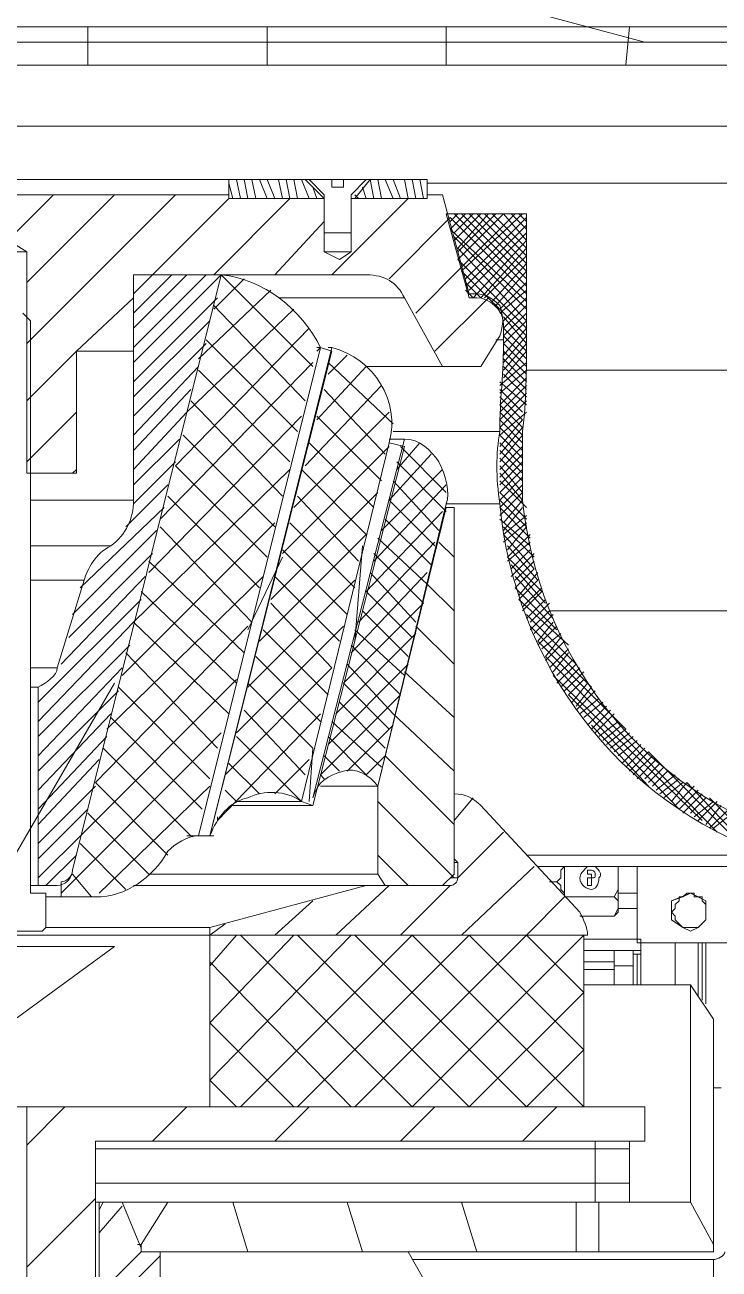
# Model space of a CAD drawing. Header units: millimetres. Extents: x 25083 to 52777, y 24772 to 45779.
# Drawn here: x 46324.7 to 46392.3, y 38639 to 38760.1 of the extents above; entities that cross this region are included whole.
import ezdxf

# ---------------------------------------------------------------- set-up
doc = ezdxf.new("R2010")
doc.units = ezdxf.units.MM

# ---------------------------------------------------------------- blocks, each defined once
blk = doc.blocks.new('zw$F4C5')
at = {"color": 7, "lineweight": 0}
for points in [[(139.63, 326.42), (274.81, 290.4)], [(220.59, 291.89), (220.59, 288.17)], [(238.04, 291.89), (238.04, 288.17)], [(255.49, 291.89), (255.49, 288.17)], [(273.32, 291.89), (272.95, 288.17)], [(234.7, 275.18), (234.33, 276.66)], [(235.44, 275.18), (235.07, 277.03)], [(236.18, 275.18), (235.81, 277.03)], [(236.93, 275.18), (236.56, 277.03)], [(238.04, 275.18), (237.3, 277.03)], [(238.78, 275.18), (238.04, 277.03)], [(239.53, 275.18), (239.16, 277.03)], [(240.27, 275.18), (239.9, 277.03)], [(241.01, 275.18), (240.64, 277.03)], [(242.13, 275.18), (241.38, 277.03)], [(242.87, 275.18), (242.5, 276.29)], [(247.7, 275.18), (247.33, 276.29)], [(248.44, 275.18), (248.07, 277.03)], [(249.18, 275.18), (248.81, 277.03)], [(250.3, 275.18), (249.55, 277.03)], [(251.04, 275.18), (250.3, 277.03)], [(251.78, 275.18), (251.41, 277.03)], [(252.52, 275.18), (252.15, 277.03)], [(253.27, 275.18), (252.9, 277.03)], [(253.64, 276.66), (253.64, 277.03)], [(217.25, 275.55), (212.79, 271.09)], [(223.19, 275.55), (214.65, 267.01)], [(229.13, 275.55), (214.65, 261.07)], [(234.33, 275.18), (226.9, 267.75)], [(240.27, 275.18), (232.84, 267.75)], [(251.78, 275.18), (244.35, 267.75)], [(246.95, 275.18), (246.58, 275.55)], [(256.61, 273.69), (255.87, 272.95)], [(257.35, 273.69), (255.87, 272.21)], [(258.09, 273.69), (256.24, 271.83)], [(258.84, 273.69), (256.24, 271.09)], [(256.24, 273.69), (263.29, 266.64)], [(259.58, 273.69), (256.61, 270.35)], [(260.32, 273.69), (256.61, 269.98)], [(261.07, 273.69), (256.61, 269.24)], [(262.18, 273.69), (256.98, 268.49)], [(262.92, 273.69), (256.98, 268.12)], [(256.98, 273.69), (263.29, 267.38)], [(257.72, 273.69), (263.29, 268.12)], [(258.47, 273.69), (263.29, 268.86)], [(259.21, 273.69), (263.29, 269.61)], [(259.95, 273.69), (263.29, 270.35)], [(261.07, 273.69), (263.29, 271.09)], [(261.81, 273.69), (263.29, 272.21)], [(262.55, 273.69), (263.29, 272.95)], [(243.61, 272.95), (238.78, 267.75)], [(255.87, 273.32), (249.92, 267.38)], [(255.87, 273.32), (263.29, 265.89)], [(263.29, 273.32), (257.35, 267.38)], [(263.29, 272.58), (257.35, 266.64)], [(255.87, 272.21), (263.29, 265.15)], [(256.24, 271.46), (263.29, 264.41)], [(263.29, 271.83), (257.72, 266.26)], [(256.61, 270.35), (263.29, 263.29)], [(263.29, 271.09), (258.09, 265.52)], [(263.29, 270.35), (258.84, 265.52)], [(256.61, 269.24), (263.29, 262.55)], [(263.29, 269.61), (259.21, 265.52)], [(263.29, 268.86), (259.95, 265.15)], [(225.04, 267.75), (225.04, 267.38)], [(226.9, 267.75), (225.04, 265.89)], [(228.76, 267.75), (225.04, 264.04)], [(230.24, 267.75), (225.04, 262.55)], [(232.1, 267.75), (225.04, 260.69)], [(233.58, 267.75), (225.04, 259.21)], [(233.58, 267.75), (242.5, 258.84)], [(256.98, 268.49), (252.52, 264.04)], [(256.98, 268.12), (263.29, 261.81)], [(263.29, 268.12), (260.32, 264.78)], [(235.81, 267.38), (232.84, 264.41)], [(257.35, 267.01), (258.84, 265.52)], [(263.29, 267.01), (260.69, 264.41)], [(225.04, 265.52), (219.47, 260.32)], [(233.21, 265.52), (225.04, 257.35)], [(238.41, 266.26), (231.36, 259.58)], [(259.58, 265.52), (254.38, 260.32)], [(257.35, 266.26), (258.09, 265.52)], [(263.29, 266.26), (260.69, 264.04)], [(263.29, 265.52), (261.07, 263.29)], [(240.64, 264.41), (230.24, 254.38)], [(232.84, 264.78), (241.75, 255.49)], [(263.29, 264.78), (261.07, 262.55)], [(263.29, 264.04), (261.07, 261.81)], [(232.47, 263.29), (225.04, 255.87)], [(261.07, 263.66), (263.29, 261.07)], [(263.29, 263.29), (261.07, 261.07)], [(242.13, 262.55), (229.13, 249.18)], [(263.29, 262.55), (261.07, 259.95)], [(261.07, 262.55), (263.29, 260.32)], [(263.29, 261.81), (261.07, 259.21)], [(261.07, 261.81), (263.29, 259.58)], [(219.47, 260.32), (214.65, 255.49)], [(232.1, 261.07), (225.04, 254.01)], [(232.1, 261.44), (241.01, 252.52)], [(242.87, 260.32), (243.24, 260.69)], [(263.29, 261.07), (261.07, 258.47)], [(261.07, 261.07), (263.29, 258.84)], [(263.29, 260.32), (261.07, 257.72)], [(261.07, 260.32), (263.29, 258.09)], [(242.5, 259.21), (227.64, 243.98)], [(245.84, 259.95), (243.98, 258.09)], [(243.98, 259.21), (250.3, 253.27)], [(263.29, 259.21), (260.69, 256.98)], [(261.07, 259.58), (263.29, 257.35)], [(231.36, 258.84), (225.04, 252.15)], [(231.36, 258.47), (240.27, 249.55)], [(247.7, 258.84), (242.87, 253.64)], [(263.29, 258.47), (260.69, 256.24)], [(261.07, 258.84), (263.29, 256.61)], [(261.07, 258.09), (263.29, 255.87)], [(249.18, 256.98), (241.75, 249.18)], [(263.29, 257.72), (260.69, 255.12)], [(260.69, 257.35), (263.29, 255.12)], [(263.29, 256.98), (260.69, 254.38)], [(230.61, 256.61), (225.04, 250.67)], [(230.61, 255.49), (239.53, 246.21)], [(243.61, 256.61), (249.55, 250.3)], [(260.69, 256.61), (262.92, 254.38)], [(263.29, 256.24), (260.69, 253.64)], [(260.69, 255.87), (262.92, 253.64)], [(263.29, 255.49), (260.69, 252.9)], [(219.47, 254.38), (214.65, 249.55)], [(230.24, 254.38), (225.04, 248.81)], [(249.92, 254.38), (240.64, 245.1)], [(260.69, 255.12), (262.92, 252.9)], [(263.29, 254.38), (260.69, 252.15)], [(260.69, 254.38), (262.92, 252.15)], [(241.38, 254.01), (226.53, 238.78)], [(242.87, 254.01), (249.18, 247.7)], [(262.92, 253.64), (260.69, 251.04)], [(260.69, 253.64), (262.92, 251.41)], [(229.87, 252.15), (238.78, 243.24)], [(262.92, 252.9), (260.69, 250.3)], [(260.69, 252.9), (262.92, 250.67)], [(262.92, 252.15), (260.69, 249.55)], [(260.69, 252.15), (262.92, 249.92)], [(229.5, 251.78), (225.04, 247.33)], [(249.92, 251.04), (239.53, 240.64)], [(242.13, 251.41), (248.44, 245.1)], [(252.9, 251.41), (250.67, 248.81)], [(251.04, 251.04), (255.49, 246.58)], [(260.69, 251.41), (262.92, 249.18)], [(262.92, 251.04), (260.69, 248.81)], [(260.69, 250.67), (262.92, 248.44)], [(229.13, 249.55), (225.04, 245.47)], [(254.01, 250.3), (249.92, 245.84)], [(250.67, 249.55), (255.49, 244.73)], [(262.92, 250.3), (260.69, 248.07)], [(260.69, 249.92), (262.92, 247.7)], [(262.92, 249.55), (260.69, 247.33)], [(219.47, 248.81), (219.1, 248.44)], [(240.27, 248.81), (225.04, 233.96)], [(229.13, 249.18), (238.04, 240.27)], [(241.38, 248.81), (247.7, 242.5)], [(255.12, 248.81), (249.18, 242.87)], [(260.69, 249.18), (262.92, 246.58)], [(262.92, 248.81), (260.69, 246.58)], [(260.69, 248.44), (262.92, 245.84)], [(228.39, 247.33), (224.3, 243.24)], [(255.49, 247.33), (248.44, 239.9)], [(250.3, 247.7), (254.75, 242.87)], [(262.92, 248.07), (260.69, 245.84)], [(260.69, 247.7), (263.29, 245.1)], [(262.92, 247.33), (260.69, 245.1)], [(228.39, 246.21), (237.3, 237.3)], [(248.81, 246.58), (238.41, 236.18)], [(241.01, 246.21), (246.95, 239.9)], [(249.92, 245.84), (254.38, 241.38)], [(262.92, 246.58), (260.69, 244.35)], [(260.69, 246.58), (263.29, 243.98)], [(260.69, 245.84), (263.29, 243.24)], [(262.92, 245.84), (261.07, 243.61)], [(228.01, 245.1), (219.84, 237.3)], [(255.12, 244.73), (247.7, 236.93)], [(260.69, 245.1), (263.66, 242.13)], [(262.92, 245.1), (261.07, 242.87)], [(238.78, 243.61), (223.93, 228.76)], [(240.27, 243.61), (246.58, 237.3)], [(249.55, 243.98), (254.01, 239.53)], [(260.69, 243.98), (263.66, 241.38)], [(263.29, 244.35), (261.07, 242.5)], [(263.29, 243.61), (261.07, 241.75)], [(227.27, 242.87), (219.1, 234.7)], [(227.64, 243.24), (236.56, 233.96)], [(247.7, 242.5), (237.3, 232.1)], [(261.07, 243.24), (264.04, 240.27)], [(261.07, 242.5), (264.04, 239.16)], [(263.29, 243.24), (261.44, 241.01)], [(263.66, 242.5), (261.44, 240.27)], [(239.53, 241.01), (245.84, 234.7)], [(247.33, 241.38), (246.58, 232.1)], [(254.38, 241.75), (246.95, 233.96)], [(248.81, 242.13), (253.64, 237.67)], [(254.75, 241.75), (256.24, 240.27)], [(263.66, 241.75), (261.44, 239.9)], [(261.44, 241.38), (264.41, 238.04)], [(263.66, 241.01), (261.81, 239.16)], [(226.9, 240.64), (218.73, 232.47)], [(226.53, 239.9), (235.81, 230.99)], [(236.18, 233.21), (239.53, 240.27)], [(248.44, 240.64), (253.27, 235.81)], [(261.44, 240.27), (264.78, 236.93)], [(264.04, 240.64), (261.81, 238.41)], [(264.04, 239.9), (262.18, 238.04)], [(253.64, 238.78), (246.21, 230.99)], [(248.07, 238.78), (252.52, 233.96)], [(261.81, 239.53), (265.15, 235.81)], [(264.04, 239.16), (262.18, 237.3)], [(264.41, 238.78), (262.55, 236.56)], [(226.16, 238.41), (217.99, 229.87)], [(237.67, 238.41), (222.44, 223.56)], [(246.58, 238.04), (236.18, 227.64)], [(238.78, 238.41), (245.1, 232.1)], [(253.64, 237.67), (256.24, 235.07)], [(262.18, 238.41), (265.89, 234.33)], [(262.18, 237.3), (266.26, 233.21)], [(264.41, 238.04), (262.55, 236.18)], [(264.78, 237.3), (262.92, 235.44)], [(225.79, 236.18), (215.76, 226.16)], [(225.79, 236.93), (235.07, 228.01)], [(247.7, 236.93), (252.15, 232.47)], [(262.55, 236.18), (267.38, 231.73)], [(264.78, 236.93), (262.92, 235.07)], [(265.15, 236.18), (263.29, 234.33)], [(238.41, 235.81), (244.35, 229.5)], [(253.27, 235.81), (245.47, 228.01)], [(247.33, 235.07), (251.78, 230.61)], [(265.52, 235.81), (263.66, 233.96)], [(265.52, 235.07), (263.66, 233.21)], [(225.04, 233.96), (215.76, 224.3)], [(225.04, 233.96), (234.33, 225.04)], [(263.29, 234.7), (268.12, 229.87)], [(265.89, 234.7), (264.04, 232.84)], [(265.89, 233.96), (264.41, 232.1)], [(236.18, 233.58), (221.33, 218.36)], [(245.47, 233.58), (235.07, 223.19)], [(237.67, 233.21), (243.98, 226.9)], [(252.52, 232.84), (244.73, 225.04)], [(246.58, 233.21), (251.41, 228.76)], [(252.52, 233.58), (256.24, 229.87)], [(263.66, 233.58), (269.61, 227.64)], [(266.26, 233.58), (264.41, 231.73)], [(266.64, 232.84), (264.78, 231.36)], [(266.64, 232.47), (265.15, 230.61)], [(224.67, 231.73), (215.76, 222.82)], [(246.21, 231.73), (251.04, 226.9)], [(264.41, 232.1), (272.95, 223.56)], [(267.01, 232.1), (265.15, 230.24)], [(267.38, 231.36), (265.52, 229.5)], [(224.3, 230.99), (233.21, 221.7)], [(236.93, 230.61), (243.24, 224.3)], [(265.15, 230.61), (281.86, 213.53)], [(267.38, 230.99), (265.89, 229.13)], [(267.75, 230.24), (266.26, 228.76)], [(223.93, 229.5), (215.76, 220.96)], [(244.35, 229.5), (233.96, 219.1)], [(251.78, 229.87), (243.98, 222.07)], [(245.84, 229.87), (250.3, 225.04)], [(251.41, 229.13), (256.24, 224.67)], [(268.12, 229.87), (266.26, 228.01)], [(268.49, 229.5), (266.64, 227.64)], [(268.86, 229.13), (267.01, 227.27)], [(208.33, 202.39), (223.19, 228.01)], [(235.07, 228.39), (220.22, 213.53)], [(223.56, 227.64), (232.47, 218.73)], [(236.18, 228.01), (242.5, 221.7)], [(245.47, 228.01), (249.92, 223.56)], [(265.89, 228.76), (280.38, 214.65)], [(268.86, 228.39), (267.38, 226.9)], [(269.24, 228.01), (267.75, 226.16)], [(269.61, 227.64), (268.12, 225.79)], [(223.56, 227.27), (215.76, 219.47)], [(251.04, 226.9), (243.24, 219.1)], [(267.38, 226.9), (278.15, 215.76)], [(269.98, 227.27), (268.12, 225.41)], [(270.35, 226.53), (268.49, 225.04)], [(235.81, 225.41), (241.75, 219.1)], [(245.1, 226.16), (249.55, 221.7)], [(270.72, 226.16), (268.86, 224.67)], [(271.09, 225.79), (269.24, 223.93)], [(271.46, 225.41), (269.61, 223.56)], [(222.82, 225.04), (215.76, 217.62)], [(222.82, 224.67), (231.73, 215.76)], [(243.24, 225.04), (233.21, 214.65)], [(244.35, 224.3), (249.18, 219.84)], [(250.3, 225.04), (256.24, 219.47)], [(271.83, 225.04), (269.98, 223.19)], [(272.21, 224.3), (270.35, 222.82)], [(222.44, 222.82), (215.76, 215.76)], [(233.58, 223.19), (217.99, 207.59)], [(235.07, 222.82), (241.38, 216.5)], [(243.98, 222.82), (247.7, 219.1)], [(250.3, 223.93), (245.84, 219.47)], [(269.61, 223.93), (275.18, 217.99)], [(272.58, 223.93), (270.72, 222.44)], [(272.95, 223.56), (271.09, 222.07)], [(273.32, 223.19), (271.46, 221.7)], [(273.69, 222.82), (271.83, 221.33)], [(222.07, 221.7), (230.61, 213.16)], [(242.5, 221.7), (242.13, 216.5)], [(274.06, 222.44), (272.21, 220.96)], [(274.43, 222.07), (272.58, 220.22)], [(274.81, 221.7), (272.95, 219.84)], [(221.7, 220.59), (215.76, 214.27)], [(242.13, 220.59), (238.78, 217.25)], [(243.61, 220.96), (245.1, 219.47)], [(249.55, 220.96), (247.7, 219.1)], [(249.55, 220.96), (256.24, 214.27)], [(275.18, 221.33), (273.32, 219.47)], [(275.55, 220.96), (273.69, 219.1)], [(275.92, 220.59), (274.06, 218.73)], [(275.18, 221.33), (283.72, 212.79)], [(234.33, 220.22), (237.3, 217.25)], [(276.29, 220.22), (274.81, 218.73)], [(276.66, 219.84), (275.18, 218.36)], [(277.03, 219.47), (275.55, 217.99)], [(221.33, 217.99), (215.76, 212.42)], [(221.33, 218.36), (228.39, 211.3)], [(232.47, 217.99), (221.7, 207.59)], [(243.24, 219.1), (243.61, 218.73)], [(277.78, 219.1), (275.92, 217.62)], [(278.15, 218.73), (276.29, 217.25)], [(278.52, 218.36), (276.66, 216.87)], [(278.89, 218.36), (277.41, 216.5)], [(279.63, 217.99), (277.78, 216.13)], [(278.89, 218.36), (284.83, 212.05)], [(233.96, 217.62), (235.07, 216.5)], [(258.09, 216.87), (256.24, 214.65)], [(280, 217.62), (278.15, 215.76)], [(280.38, 217.25), (278.52, 215.39)], [(280.75, 216.87), (279.26, 215.39)], [(281.12, 216.87), (286.32, 211.67)], [(220.59, 215.76), (215.76, 210.93)], [(248.81, 216.5), (256.24, 209.08)], [(281.49, 216.5), (279.63, 215.02)], [(281.86, 216.5), (280, 214.65)], [(282.23, 216.13), (280.75, 214.27)], [(282.98, 215.76), (281.12, 213.9)], [(220.59, 215.39), (226.53, 209.45)], [(233.21, 215.02), (233.21, 214.65)], [(283.35, 215.39), (281.49, 213.9)], [(220.22, 213.53), (215.76, 209.08)], [(232.47, 213.16), (232.84, 213.16)], [(261.07, 213.53), (256.61, 209.08)], [(219.84, 212.42), (224.3, 207.96)], [(219.47, 211.3), (216.5, 208.33)], [(248.81, 211.3), (251.78, 208.33)], [(219.1, 209.45), (220.96, 207.22)], [(264.04, 210.19), (256.98, 203.5)], [(249.92, 208.33), (244.73, 203.5)], [(255.87, 208.33), (251.04, 203.5)], [(267.01, 207.22), (263.29, 203.5)], [(242.5, 206.85), (238.78, 203.5)], [(233.96, 204.62), (232.47, 203.5)], [(235.07, 203.5), (232.47, 200.53)], [(240.64, 203.5), (232.47, 194.96)], [(246.21, 203.5), (232.47, 189.39)], [(252.15, 203.5), (235.44, 186.79)], [(235.44, 203.5), (252.15, 186.79)], [(241.01, 203.5), (257.72, 186.79)], [(257.72, 203.5), (241.01, 186.79)], [(246.58, 203.5), (263.29, 186.79)], [(263.29, 203.5), (246.58, 186.79)], [(268.86, 203.5), (252.15, 186.79)], [(252.15, 203.5), (268.86, 186.79)], [(257.72, 203.5), (268.86, 192.36)], [(263.29, 203.5), (268.86, 197.93)], [(223.19, 202.39), (208.33, 202.39)], [(213.53, 195.33), (223.19, 202.39)], [(232.47, 200.91), (246.21, 186.79)], [(268.86, 197.93), (257.72, 186.79)], [(232.47, 194.96), (240.64, 186.79)], [(268.86, 192.36), (263.29, 186.79)], [(232.47, 189.39), (235.07, 186.79)], [(281.49, 188.65), (282.23, 188.65)], [(218.36, 186.79), (214.65, 183.08)], [(230.24, 186.79), (226.9, 183.45)], [(242.13, 186.79), (238.78, 183.45)], [(254.38, 186.79), (251.04, 183.45)], [(266.26, 186.79), (262.92, 183.45)], [(221.33, 177.88), (214.65, 171.2)], [(222.07, 177.51), (221.7, 176.77)], [(223.93, 177.14), (221.7, 174.54)], [(236.18, 172.68), (234.7, 177.51)], [(247.33, 172.68), (245.84, 177.51)], [(258.47, 172.68), (256.98, 177.51)], [(268.12, 176.77), (268.12, 177.51)], [(225.79, 172.68), (221.7, 168.6)], [(227.64, 172.31), (221.7, 166.37)]]:
    blk.add_lwpolyline(points, dxfattribs=at)
at = {"color": 7, "lineweight": 5}
for points in [[(307.49, 291.89), (115.86, 291.89)], [(327.91, 290.4), (95.44, 290.4)], [(310.46, 288.17), (112.89, 288.17)], [(298.57, 282.23), (124.78, 282.23)], [(169.34, 277.03), (253.64, 277.03)], [(234.33, 275.18), (234.33, 277.03)], [(241.75, 277.03), (243.61, 275.18)], [(243.61, 275.55), (242.13, 277.03)], [(244.35, 276.29), (244.35, 277.03)], [(244.35, 276.29), (245.47, 276.29)], [(245.47, 276.29), (245.47, 277.03)], [(246.21, 275.55), (247.7, 277.03)], [(248.07, 277.03), (246.58, 275.18)], [(253.64, 275.18), (253.64, 277.03)], [(253.64, 276.66), (301.91, 276.66)], [(234.33, 275.55), (189.02, 275.55)], [(243.61, 275.18), (234.33, 275.18)], [(243.61, 275.55), (243.61, 271.83)], [(243.61, 274.81), (243.61, 275.18)], [(246.21, 275.55), (246.21, 271.83)], [(246.21, 274.81), (246.21, 275.18)], [(253.64, 275.18), (246.21, 275.18)], [(246.21, 275.18), (246.58, 275.18)], [(255.12, 275.55), (253.64, 275.55)], [(255.12, 275.55), (257.72, 265.89)], [(243.61, 269.98), (243.61, 274.81)], [(246.21, 269.98), (246.21, 274.81)], [(255.49, 273.69), (257.72, 265.52)], [(263.29, 273.69), (255.49, 273.69)], [(263.29, 273.69), (263.29, 261.44)], [(211.67, 271.83), (214.65, 269.98)], [(246.21, 271.83), (243.61, 271.83)], [(208.7, 269.98), (214.65, 269.98)], [(214.65, 269.98), (214.65, 248.44)], [(245.1, 269.24), (243.61, 269.98)], [(246.21, 269.98), (243.61, 269.98)], [(245.1, 269.24), (246.21, 269.98)], [(219.1, 209.82), (233.58, 267.75)], [(219.1, 209.82), (233.58, 267.75)], [(225.04, 267.75), (225.04, 245.84)], [(247.7, 267.75), (225.04, 267.75)], [(239.16, 265.52), (251.41, 265.52)], [(251.41, 265.52), (255.12, 258.84)], [(258.47, 265.89), (257.72, 265.89)], [(258.47, 265.52), (257.72, 265.52)], [(215.02, 263.29), (214.27, 264.04)], [(215.02, 263.29), (215.02, 207.59)], [(261.07, 262.92), (261.07, 261.44)], [(258.84, 258.84), (260.69, 261.81)], [(219.47, 248.44), (219.47, 260.32)], [(225.04, 260.32), (219.47, 260.32)], [(231.36, 213.16), (243.24, 260.69)], [(231.36, 213.16), (243.24, 260.69)], [(232.47, 213.16), (244.35, 260.69)], [(232.47, 213.16), (244.35, 260.32)], [(242.87, 260.69), (243.24, 260.69)], [(243.24, 260.69), (244.35, 260.32)], [(243.98, 260.69), (244.35, 260.69)], [(261.07, 261.44), (260.32, 261.44)], [(258.84, 258.84), (247.7, 258.84)], [(263.29, 258.47), (322.71, 258.47)], [(250.3, 252.52), (260.69, 252.52)], [(249.92, 251.41), (241.38, 216.5)], [(241.38, 216.5), (249.92, 251.41)], [(242.5, 216.87), (251.41, 251.78)], [(251.41, 251.04), (242.5, 216.13)], [(249.92, 251.78), (251.41, 251.78)], [(251.41, 251.04), (249.92, 251.41)], [(214.65, 248.44), (215.02, 248.44)], [(219.47, 248.44), (215.02, 248.44)], [(225.04, 245.84), (215.02, 245.84)], [(248.81, 217.99), (255.49, 245.47)], [(248.81, 217.99), (255.49, 245.1)], [(255.49, 245.47), (260.69, 245.47)], [(255.49, 245.1), (256.24, 245.1)], [(256.24, 245.1), (256.24, 209.45)], [(215.02, 241.38), (222.82, 241.38)], [(215.02, 238.04), (220.22, 238.04)], [(217.62, 229.5), (220.22, 238.04)], [(265.52, 235.07), (324.94, 235.07)], [(217.62, 229.5), (215.02, 229.5)], [(215.02, 227.64), (215.76, 227.64)], [(215.76, 227.64), (215.76, 208.33)], [(243.24, 217.99), (248.81, 217.99)], [(243.24, 217.99), (248.81, 217.99)], [(248.81, 217.99), (248.81, 209.45)], [(234.7, 216.13), (242.5, 216.13)], [(235.07, 216.5), (241.38, 216.5)], [(242.5, 216.13), (241.38, 216.5)], [(258.84, 216.13), (268.49, 205.73)], [(230.24, 213.16), (232.47, 213.16)], [(231.36, 213.16), (232.47, 213.16)], [(256.24, 210.93), (256.61, 210.56)], [(263.29, 211.3), (287.06, 211.3)], [(248.81, 209.45), (226.53, 209.45)], [(248.81, 209.45), (249.55, 208.33)], [(255.12, 208.33), (256.24, 209.45)], [(256.24, 210.56), (256.61, 210.56)], [(256.61, 210.56), (256.61, 209.08)], [(264.41, 210.19), (294.86, 210.19)], [(266.26, 208.7), (266.64, 209.08), (266.64, 209.82), (267.01, 210.19)], [(267.01, 210.19), (267.01, 207.22)], [(267.01, 209.08), (267.01, 210.19)], [(269.24, 209.82), (269.24, 209.45)], [(269.61, 209.82), (269.24, 209.82)], [(269.24, 209.45), (269.61, 209.45)], [(269.61, 209.45), (269.61, 209.08)], [(272.21, 210.19), (272.21, 209.08)], [(272.21, 206.1), (272.21, 210.19)], [(274.06, 203.13), (274.06, 210.19)], [(217.62, 208.33), (215.02, 208.33)], [(217.99, 208.7), (217.99, 207.22)], [(225.04, 208.33), (255.87, 208.33)], [(232.47, 204.25), (247.7, 208.33)], [(256.61, 209.08), (255.87, 209.08)], [(266.26, 208.7), (265.52, 208.7)], [(267.01, 207.22), (267.01, 207.59), (266.64, 207.96), (266.64, 208.33), (266.26, 208.7)], [(267.01, 207.22), (267.01, 209.08)], [(269.24, 209.08), (269.24, 208.33)], [(269.61, 209.08), (269.24, 209.08)], [(269.24, 208.33), (269.61, 208.33)], [(269.61, 208.33), (269.61, 209.08)], [(272.21, 209.08), (272.21, 207.96), (271.83, 207.22)], [(215.39, 207.59), (215.02, 207.59)], [(216.5, 207.59), (215.39, 207.59)], [(216.5, 207.59), (216.5, 204.62)], [(221.33, 207.22), (216.5, 207.22)], [(267.01, 207.22), (271.83, 207.22)], [(271.83, 207.22), (272.21, 206.85), (272.21, 206.48)], [(272.21, 207.59), (274.06, 207.59)], [(279.26, 207.59), (277.41, 206.85)], [(278.52, 207.22), (278.15, 207.22), (278.15, 206.85), (277.78, 206.48), (277.78, 206.1), (277.41, 205.73)], [(278.52, 207.22), (277.41, 206.85)], [(279.26, 207.59), (278.52, 207.22)], [(280, 207.22), (279.63, 207.22), (279.63, 207.59), (278.89, 207.59), (278.52, 207.22)], [(280.75, 206.85), (279.26, 207.59)], [(280, 207.22), (279.26, 207.59)], [(280.75, 206.85), (280, 207.22)], [(280, 207.22), (280.38, 207.22), (280.38, 206.85), (280.75, 206.48), (280.75, 205.73)], [(272.21, 206.48), (272.21, 205.73), (271.83, 205.36)], [(271.83, 205.36), (272.21, 206.1)], [(272.21, 206.1), (274.06, 206.1)], [(277.41, 206.85), (277.41, 204.99)], [(280.75, 204.99), (280.75, 206.85)], [(268.49, 205.36), (271.83, 205.36)], [(277.41, 205.73), (277.78, 205.36), (277.78, 204.99), (278.52, 204.25)], [(277.41, 204.99), (278.52, 204.25)], [(280.75, 205.73), (280.75, 204.99), (280, 204.25)], [(280, 204.25), (280.75, 204.99)], [(154.11, 203.5), (269.24, 203.5)], [(216.13, 203.88), (207.22, 203.88)], [(216.5, 204.25), (232.47, 204.25)], [(232.47, 204.25), (232.47, 203.5)], [(232.47, 203.5), (232.47, 186.79)], [(268.86, 203.5), (268.86, 186.79)], [(278.52, 204.25), (279.26, 203.88)], [(278.52, 204.25), (280, 204.25)], [(279.26, 203.88), (280, 204.25)], [(274.06, 203.13), (268.86, 203.13)], [(274.06, 202.76), (274.06, 203.13)], [(274.81, 202.76), (274.43, 202.76), (274.43, 203.13), (274.06, 203.13)], [(274.43, 202.76), (274.06, 202.76)], [(274.06, 202.76), (274.81, 202.76)], [(274.43, 202.76), (274.43, 198.68)], [(283.72, 202.76), (274.81, 202.76)], [(277.78, 202.76), (277.78, 198.68)], [(280, 202.76), (280, 197.56)], [(280.38, 197.19), (280.38, 202.76)], [(280.75, 202.76), (280.75, 196.82)], [(268.86, 202.02), (271.83, 202.02)], [(271.83, 201.28), (271.83, 202.02)], [(271.83, 201.65), (271.83, 202.02)], [(271.83, 202.02), (273.69, 202.02)], [(271.83, 198.68), (271.83, 201.65)], [(271.83, 200.53), (271.83, 201.28)], [(273.69, 202.02), (273.69, 201.65)], [(273.69, 202.02), (274.43, 202.02)], [(273.69, 201.28), (273.69, 201.65)], [(274.06, 201.65), (273.69, 201.65)], [(273.69, 199.42), (273.69, 201.28)], [(274.06, 198.68), (274.06, 201.65)], [(274.43, 201.65), (274.06, 201.65)], [(271.83, 200.91), (268.86, 200.91)], [(268.86, 200.16), (271.83, 200.16)], [(271.83, 199.05), (271.83, 200.53)], [(271.83, 200.53), (273.69, 200.53)], [(279.26, 198.68), (268.86, 198.68)], [(271.83, 198.68), (271.83, 199.05)], [(273.69, 199.05), (273.69, 199.42)], [(273.69, 198.68), (273.69, 199.05)], [(279.26, 177.51), (279.26, 198.68)], [(279.26, 198.68), (281.49, 195.33)], [(281.49, 172.68), (281.49, 195.33)], [(141.12, 186.79), (274.81, 186.79)], [(214.65, 156.71), (214.65, 186.79)], [(274.81, 183.45), (274.81, 186.79)], [(221.33, 183.45), (221.33, 158.2)], [(274.81, 183.45), (221.33, 183.45)], [(269.98, 177.51), (269.98, 183.45)], [(273.32, 183.45), (273.32, 177.51)], [(273.32, 182.71), (221.33, 182.71)], [(273.32, 179.37), (221.33, 179.37)], [(221.33, 177.51), (279.26, 177.51)], [(273.32, 177.51), (221.33, 177.51)], [(221.7, 177.51), (221.7, 144.46)], [(225.79, 173.05), (223.93, 177.51)], [(228.39, 177.51), (225.79, 173.42)], [(268.12, 177.51), (268.12, 172.68)], [(270.35, 172.68), (270.35, 177.51)], [(279.26, 177.51), (281.49, 173.42)], [(225.79, 173.42), (225.41, 173.42)], [(225.79, 173.42), (225.79, 172.68)], [(225.79, 172.68), (268.12, 172.68)], [(227.64, 99.52), (227.64, 172.68)], [(251.78, 172.68), (253.27, 170.08)], [(281.49, 171.94), (252.15, 171.94)], [(270.35, 172.68), (268.12, 172.68)], [(281.49, 172.68), (270.35, 172.68)], [(281.49, 167.85), (281.49, 171.94)]]:
    blk.add_lwpolyline(points, dxfattribs=at)
for points in [[(243.24, 260.69), (241.38, 264.41), (237.67, 267.38), (233.58, 267.75)], [(251.41, 265.52), (250.67, 267.01), (249.55, 267.75), (247.7, 267.75)], [(258.47, 265.89), (259.21, 265.89), (259.95, 265.52), (260.69, 264.78)], [(261.07, 262.92), (261.07, 264.41), (259.58, 265.52), (258.47, 265.52)], [(260.69, 264.78), (261.07, 263.66), (261.07, 262.92), (260.69, 261.81)], [(244.35, 260.69), (248.44, 259.58), (251.04, 255.49), (249.92, 251.41)], [(260.69, 252.52), (260.69, 255.49), (261.07, 258.47), (261.07, 261.44)], [(262.92, 252.52), (263.29, 255.49), (263.29, 258.47), (263.29, 261.44)], [(260.69, 252.52), (260.32, 250.3), (260.32, 248.07), (260.69, 245.47)], [(262.92, 252.52), (262.92, 250.3), (262.92, 248.07), (262.92, 245.84)], [(251.41, 251.78), (252.9, 251.78), (254.01, 250.67), (254.75, 249.55)], [(254.75, 249.55), (255.49, 248.07), (255.87, 246.58), (255.49, 245.47)], [(222.82, 241.38), (224.3, 242.5), (225.04, 243.98), (225.04, 245.84)], [(262.92, 245.84), (264.41, 230.99), (274.06, 218.36), (287.8, 213.53)], [(260.69, 245.47), (262.18, 229.87), (272.21, 216.5), (287.06, 211.3)], [(222.82, 241.38), (221.33, 240.64), (220.59, 239.16), (220.22, 238.04)], [(215.76, 227.64), (216.5, 228.01), (217.62, 228.76), (217.62, 229.5)], [(245.47, 219.47), (243.98, 219.1), (242.87, 218.36), (242.5, 216.87)], [(248.81, 217.99), (248.07, 219.1), (246.58, 219.84), (245.47, 219.47)], [(236.18, 216.87), (234.33, 216.5), (233.21, 215.02), (232.47, 213.16)], [(241.38, 216.5), (239.9, 217.62), (237.67, 217.62), (236.18, 216.87)], [(258.84, 216.13), (258.09, 216.87), (257.35, 217.25), (256.24, 217.25)], [(231.36, 213.16), (230.24, 213.16), (229.13, 212.42), (228.39, 211.67)], [(221.33, 207.22), (224.3, 207.22), (226.9, 209.08), (228.39, 211.67)], [(217.62, 208.33), (218.36, 208.33), (219.1, 209.08), (219.1, 209.82)], [(217.99, 208.7), (218.36, 208.7), (219.1, 209.08), (219.1, 209.82)], [(268.49, 209.08), (268.49, 209.45), (268.86, 209.82), (269.24, 210.19)], [(269.61, 209.82), (269.98, 209.82), (269.98, 209.45), (269.98, 209.45)], [(269.98, 209.45), (269.98, 209.08), (269.98, 209.08), (269.61, 209.08)], [(269.98, 210.19), (270.35, 209.82), (270.72, 209.45), (270.35, 209.08)], [(255.87, 208.33), (256.24, 208.33), (256.61, 208.7), (256.61, 209.08)], [(269.61, 207.96), (269.24, 207.96), (268.49, 208.33), (268.49, 209.08)], [(270.35, 209.08), (270.35, 208.33), (269.98, 207.96), (269.61, 207.96)], [(216.5, 204.25), (216.5, 204.25), (216.5, 204.62), (216.5, 204.62)], [(269.24, 203.5), (269.24, 204.25), (268.86, 204.99), (268.49, 205.73)], [(216.13, 203.88), (216.13, 203.88), (216.13, 203.88), (216.5, 204.25)], [(225.79, 173.05), (225.79, 172.68), (225.79, 172.68), (225.79, 172.68)], [(281.49, 171.94), (281.86, 171.94), (282.6, 172.31), (282.6, 172.68)]]:
    blk.add_open_spline(points, degree=3, dxfattribs=at)

msp = doc.modelspace()

# ---------------------------------------------------------------- block references
msp.add_blockref('zw$F4C5', (46110.278, 38468.039))

doc.saveas('drawing.dxf')
